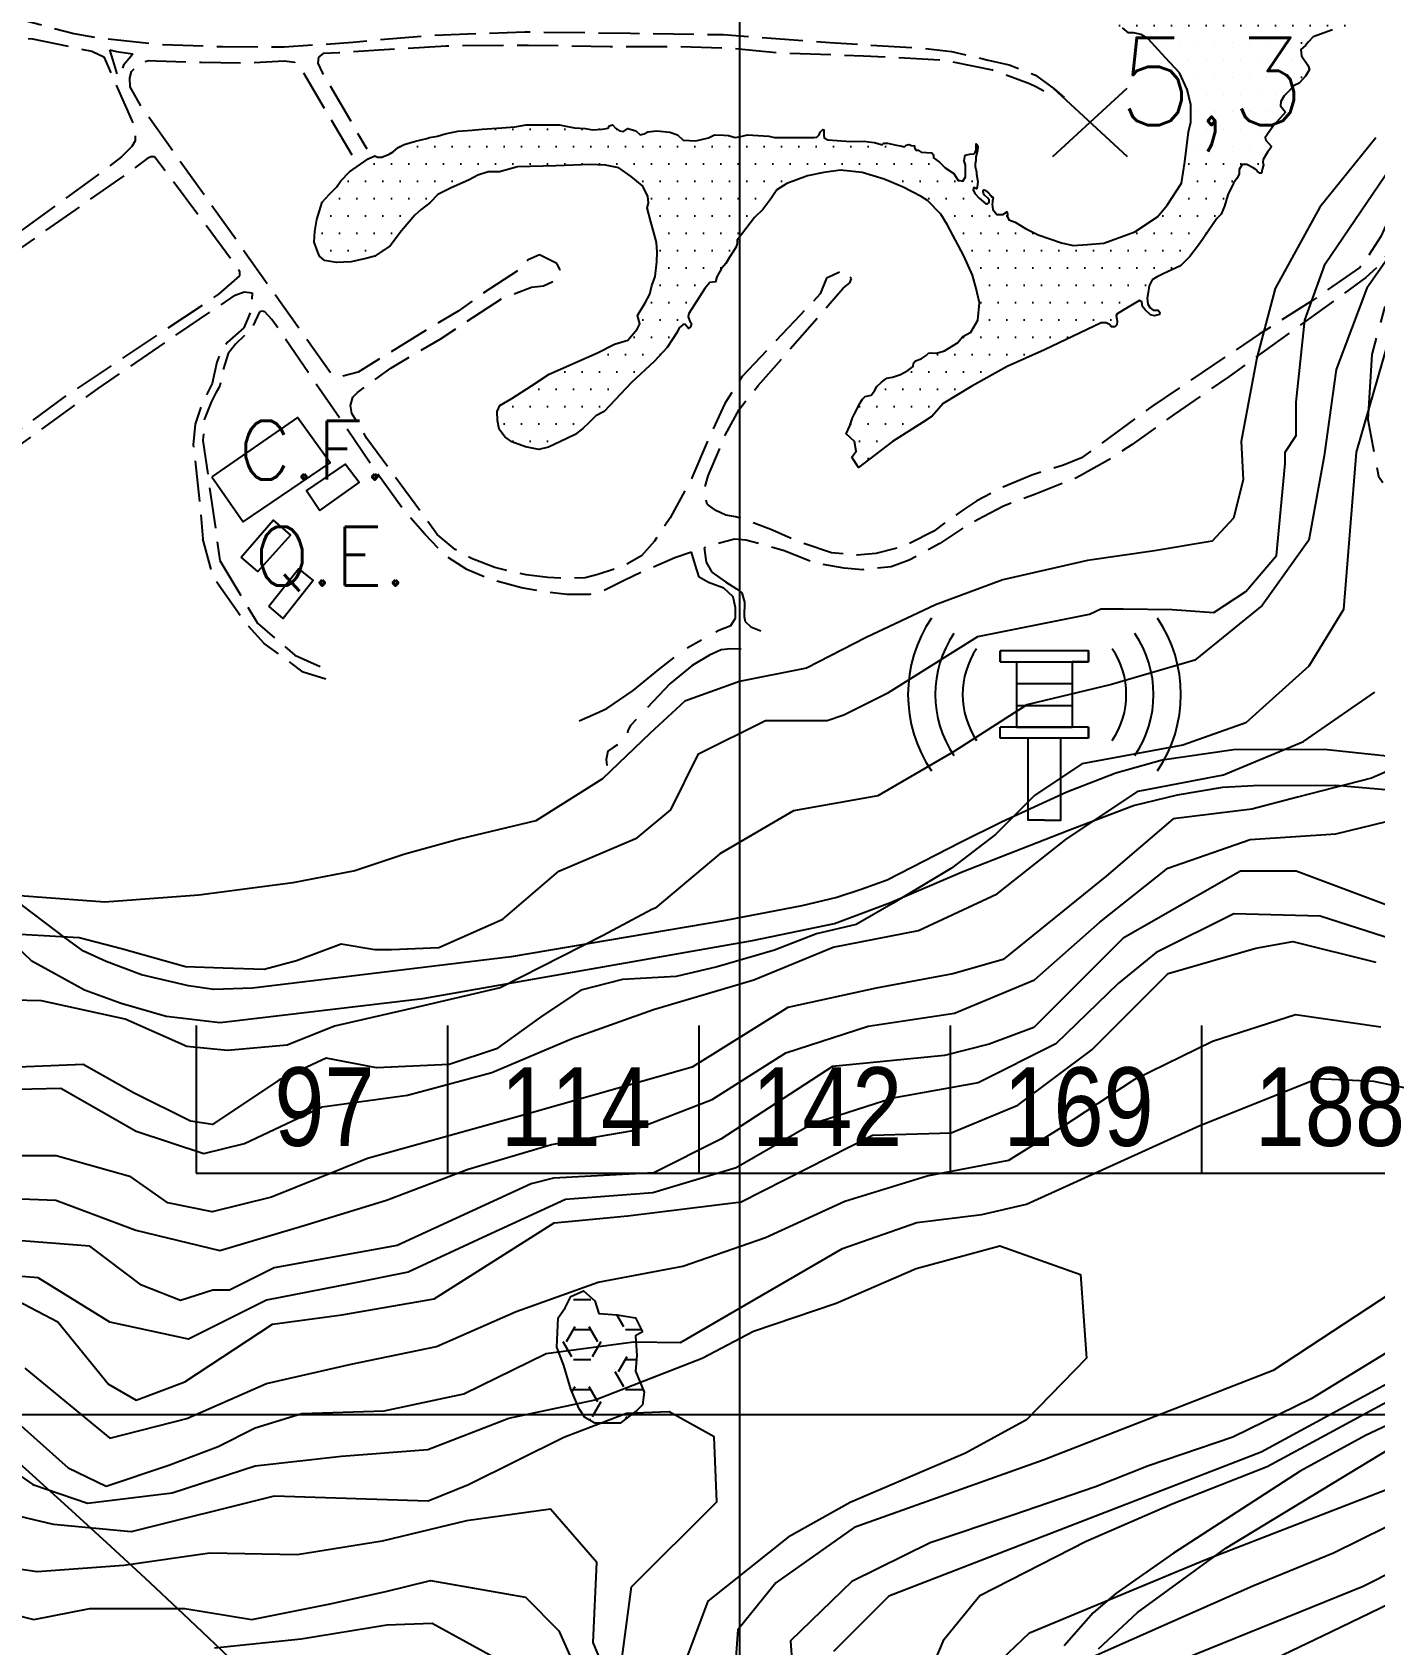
# Model space of a CAD drawing. Header units: millimetres. Extents: x 548366 to 1117317, y 7446967 to 14899125.
# Drawn here: x 557036 to 557651, y 7458309 to 7459048 of the extents above; entities that cross this region are included whole.
import ezdxf
from ezdxf.enums import TextEntityAlignment as Align

# ---------------------------------------------------------------- set-up
doc = ezdxf.new("R2010")
doc.units = ezdxf.units.MM
doc.header["$MEASUREMENT"] = 0
doc.linetypes.add('ESTR-TERRA', pattern=[1, 0.7, -0.1, 0.1, -0.1])
doc.linetypes.add('MEIO-FIOx2', pattern=[20, 15, -5])
for name, color, linetype in [('AFLORAMENTO_ROCHOSO', 32, 'Continuous'), ('AUTO_ESTRADA', 224, 'Continuous'), ('CAMPO_DE_FUTEBOL', 3, 'Continuous'), ('CURVA_INTERMEDIÁRIA', 32, 'Continuous'), ('CURVA_MESTRA', 36, 'Continuous'), ('MALHA_TM', 8, 'Continuous'), ('PTO_COTADO', 7, 'Continuous'), ('QUADRA_ESPORTE', 21, 'Continuous'), ('RADIAIS', 222, 'Continuous'), ('RIO_PERMANENTE', 4, 'Continuous'), ('RUA_PAV_C_MEIO_FIO', 1, 'MEIO-FIOx2'), ('RUA_PAV_S_MEIO_FIO', 2, 'ESTR-TERRA'), ('RUA_S_PAV', 2, 'ESTR-TERRA'), ('SIRENES', 8, 'Continuous'), ('TXT_CAMPO_DE_FUTEBOL', 7, 'Continuous'), ('TXT_QUADRA_ESPORTE', 7, 'Continuous')]:
    doc.layers.add(name, color=color, linetype=linetype)
doc.styles.add('ar_n', font='ARIALN.TTF', dxfattribs={"height": 30})
doc.styles.add('ROMANS', font='romans.shx')
pattern_1 = [(0, (0, 0), (3.96875, 7.9375), [0, -7.9375])]

msp = doc.modelspace()

# ---------------------------------------------------------------- hatches: boundary and pattern name
at = {"layer": 'AFLORAMENTO_ROCHOSO', "ltscale": 0.5}
h = msp.add_hatch(dxfattribs=at)
h.set_pattern_fill('HEX', color=256, scale=2.5, style=0)
h.set_pattern_definition([(0, (0, 0), (0, 13.74815), [7.9375, -15.875]), (120, (0, 0), (-11.906247155, -6.874075), [7.9375, -15.875]), (60, (7.938, 0), (-11.906247155, 6.874075), [7.9375, -15.875])])
h.paths.add_polyline_path([(557312.97, 7458441.94), (557312.33, 7458450.95), (557315.55, 7458452.88), (557312.33, 7458459.31), (557303.95, 7458460.6), (557295.58, 7458461.25), (557293.65, 7458467.04), (557288.49, 7458471.54), (557282.69, 7458468.97), (557280.11, 7458463.82), (557276.89, 7458459.31), (557276.25, 7458445.8), (557279.47, 7458437.43), (557282.69, 7458426.49), (557284.19, 7458423), (557315.95, 7458423), (557316.2, 7458425.2), (557312.33, 7458434.86)])
h.paths.add_polyline_path([(557315.55, 7458419.41), (557315.95, 7458423), (557284.19, 7458423), (557286.56, 7458417.48), (557288.12, 7458415), (557310.52, 7458415), (557312.97, 7458416.84)])
h.paths.add_polyline_path([(557310.52, 7458415), (557288.12, 7458415), (557289.05, 7458413.53), (557293.65, 7458411.04), (557305.24, 7458411.04)])
at = {"layer": 'RIO_PERMANENTE', "ltscale": 0.5}
h = msp.add_hatch(dxfattribs=at)
h.set_pattern_fill('DOTS', color=256, scale=5, style=0)
h.set_pattern_definition(pattern_1)
h.paths.add_polyline_path([(557365, 7459125.78), (557356.05, 7459128.16), (557351.5, 7459129.32), (557349.82, 7459129.45), (557348.41, 7459129.38), (557347.75, 7459127.39), (557346.42, 7459126.59), (557345.09, 7459125.39), (557343.36, 7459124.33), (557342.97, 7459123.27), (557341.11, 7459122.87), (557338.18, 7459122.61), (557337.52, 7459121.81), (557337.78, 7459121.15), (557340.71, 7459120.35), (557342.03, 7459118.56), (557341.37, 7459117.43), (557340.84, 7459115.31), (557340.57, 7459113.98), (557340.84, 7459112.92), (557342.61, 7459111.99), (557344.02, 7459110.87), (557344.75, 7459109.22), (557344.58, 7459108.06), (557343.45, 7459104.69), (557342.94, 7459102.48), (557343.98, 7459100.15), (557345.27, 7459099.63), (557346.29, 7459098.98), (557348.15, 7459098.05), (557352.93, 7459097.65), (557361.03, 7459096.46), (557364.49, 7459095.26), (557365, 7459095.15)])
h.paths.add_polyline_path([(557466.31, 7458886.02), (557482.47, 7458895.1), (557499.59, 7458902.68), (557525.47, 7458915), (557468.3, 7458915), (557465.84, 7458910.75), (557462.19, 7458908.82), (557459.83, 7458905.81), (557453.81, 7458902.17), (557450.16, 7458901.1), (557447.8, 7458901.31), (557446.51, 7458901.1), (557445.44, 7458900.02), (557443.08, 7458898.52), (557440.5, 7458897.66), (557439.64, 7458896.59), (557439.43, 7458895.09), (557437.06, 7458893.16), (557433.63, 7458891.45), (557429.98, 7458890.16), (557427.4, 7458889.73), (557425.04, 7458887.8), (557422.89, 7458885.87), (557421.82, 7458883.94), (557420.24, 7458881.89), (557417.52, 7458881.37), (557416.24, 7458880.08), (557414.95, 7458877.93), (557413.66, 7458875.36), (557412.59, 7458873.43), (557411.73, 7458871.5), (557410.48, 7458867.91), (557408.76, 7458864.19), (557412.65, 7458860.67), (557413.38, 7458856.33), (557411.32, 7458853.54), (557414.37, 7458848.83), (557430.06, 7458860.67), (557443.83, 7458869.36), (557448.18, 7458872.26), (557453.26, 7458878.05)])
h = msp.add_hatch(dxfattribs=at)
h.set_pattern_fill('DOTS', color=256, scale=5, style=0)
h.set_pattern_definition(pattern_1)
h.paths.add_polyline_path([(557616.32, 7459024.81), (557619.12, 7459028.01), (557621, 7459031.09), (557620.19, 7459033.09), (557617.39, 7459037.37), (557617.12, 7459040.18), (557619.12, 7459042.05), (557620.46, 7459043.65), (557622.74, 7459046.06), (557631.49, 7459049.3), (557638.76, 7459050.78), (557625.21, 7459078.1), (557617.55, 7459073.77), (557612.49, 7459072.08), (557607.39, 7459072), (557597.87, 7459069.27), (557589.49, 7459068.56), (557588.76, 7459067.87), (557589.17, 7459066.57), (557591.03, 7459065.73), (557591.97, 7459064.9), (557591.59, 7459063.68), (557590.29, 7459062.75), (557589.17, 7459062.75), (557584.88, 7459062.75), (557583.3, 7459063.4), (557582.64, 7459067.5), (557580.96, 7459067.97), (557571.44, 7459069.55), (557559.63, 7459073.49), (557551.47, 7459077.7), (557542.47, 7459085), (557532.91, 7459093.42), (557531.41, 7459094.31), (557528.28, 7459096.2), (557524.06, 7459097.54), (557517.98, 7459061.4), (557519.62, 7459061.07), (557521.02, 7459059.66), (557527.77, 7459054.89), (557535.36, 7459050.12), (557538.18, 7459047.87), (557540.43, 7459047.87), (557543.94, 7459047.14), (557547.08, 7459045.11), (557555.13, 7459036.47), (557561.48, 7459029.53), (557565.04, 7459021.99), (557566.66, 7459014.85), (557566.66, 7459010.91), (557566.66, 7459006.98), (557565.53, 7459002.49), (557563.85, 7458988.73), (557562.37, 7458979.05), (557555.9, 7458968.94), (557551.34, 7458963.53), (557544.24, 7458958.91), (557556.15, 7458938.54), (557561.91, 7458941.16), (557566.26, 7458945.5), (557570.61, 7458951.29), (557578.58, 7458962.88), (557580.62, 7458964.89), (557582.15, 7458968.45), (557583.66, 7458973.74), (557586.22, 7458978.98), (557587.75, 7458981.18), (557588.73, 7458983.16), (557588.73, 7458985.33), (557590.18, 7458987.5), (557592.36, 7458987.5), (557595.26, 7458986.05), (557596.4, 7458985.3), (557597.27, 7458984.43), (557598.23, 7458983.65), (557599.1, 7458983.65), (557599.36, 7458985.22), (557599.88, 7458987.31), (557599.71, 7458988.87), (557599.8, 7458989.92), (557601.79, 7458993.29), (557603.28, 7458995.23), (557603.41, 7458996.02), (557601, 7458998.7), (557600.73, 7458999.9), (557604.69, 7459005.6), (557609.96, 7459011.53), (557607.69, 7459014.47), (557607.89, 7459016.39), (557609.36, 7459019.06), (557610.96, 7459020.53), (557613.98, 7459023.69)])
h = msp.add_hatch(dxfattribs=at)
h.set_pattern_fill('DOTS', color=256, scale=5, style=0)
h.set_pattern_definition(pattern_1)
h.paths.add_polyline_path([(557211.55, 7458998.19), (557206.4, 7458996.69), (557203.6, 7458995.36), (557201.24, 7458993.43), (557199.52, 7458992.36), (557196.08, 7458990.86), (557194.15, 7458990.86), (557192.86, 7458991.5), (557189.86, 7458990.22), (557181.27, 7458984.21), (557177.26, 7458980.1), (557175.35, 7458977.14), (557172.21, 7458974), (557168.77, 7458970.36), (557166.35, 7458962.41), (557165.35, 7458956.91), (557165.13, 7458951.97), (557166.85, 7458947.47), (557167.5, 7458945.54), (557169.81, 7458943.58), (557175.34, 7458942.71), (557182.09, 7458943.06), (557188.83, 7458944.44), (557192.95, 7458945.61), (557199.9, 7458950.32), (557205.09, 7458957.23), (557211.3, 7458964.41), (557214.09, 7458966.98), (557218.06, 7458970.02), (557221.69, 7458973.82), (557227.57, 7458976.75), (557236.04, 7458980.56), (557240.02, 7458982.63), (557244.86, 7458984.19), (557250.05, 7458984.19), (557258.18, 7458986.43), (557275.84, 7458986.9), (557291.53, 7458987.6), (557298.5, 7458987.25), (557304.6, 7458986.03), (557310.38, 7458982.05), (557315.54, 7458977.76), (557317.9, 7458973.04), (557318.33, 7458969.82), (557317.68, 7458967.68), (557319.39, 7458961.32), (557320.38, 7458957.48), (557321.25, 7458954.14), (557321.87, 7458951.91), (557322.24, 7458947.45), (557322.12, 7458942.99), (557321.37, 7458936.3), (557319.82, 7458932.2), (557318.89, 7458928.25), (557316.66, 7458924.17), (557313.28, 7458918.37), (557314.18, 7458915), (557337.8, 7458915), (557337.24, 7458915.74), (557336.5, 7458917.73), (557336.67, 7458919.38), (557344.06, 7458930.73), (557346.41, 7458933.46), (557348.89, 7458933.83), (557349.51, 7458936.18), (557351.62, 7458939.9), (557353.73, 7458942.25), (557355.21, 7458944.85), (557358.31, 7458949.56), (557358.81, 7458951.29), (557358.81, 7458952.9), (557365, 7458960.95), (557365, 7459001.14), (557363.53, 7459001.23), (557360.52, 7459000.38), (557357.95, 7458999.95), (557354.94, 7459000.8), (557352.79, 7459001.02), (557348.47, 7459001.18), (557345.68, 7458999.78), (557339.91, 7458998.45), (557334.11, 7458998.66), (557331.53, 7459001.23), (557328.1, 7459002.31), (557322.09, 7459002.95), (557318.01, 7459002.52), (557316.29, 7459001.66), (557314.37, 7459001.22), (557312.52, 7459003.07), (557308.77, 7459004.02), (557306.79, 7459002.74), (557304.91, 7459002.95), (557303.19, 7459004.24), (557301.74, 7459005.77), (557300.39, 7459005.34), (557299.8, 7459004.25), (557297.02, 7459003.83), (557292.56, 7459003.41), (557289.28, 7459004.08), (557284.37, 7459004.41), (557279.62, 7459005.27), (557277.47, 7459005.7), (557272.1, 7459005.7), (557262.23, 7459005.7), (557257.07, 7459004.84), (557251.06, 7459004.41), (557242.04, 7459003.77), (557237.53, 7459003.34), (557230.88, 7459002.91), (557225.08, 7459001.63), (557221.64, 7459000.55), (557217.99, 7458999.91), (557216.71, 7458999.48)])
h.paths.add_polyline_path([(557291.14, 7458869.35), (557294.16, 7458872.37), (557297.93, 7458874.38), (557310.51, 7458887.7), (557321.07, 7458897.51), (557326.86, 7458903.79), (557331.39, 7458910.83), (557332.28, 7458912.77), (557334.02, 7458914.13), (557334.89, 7458914.38), (557336, 7458913.27), (557336.62, 7458912.4), (557337.49, 7458913.14), (557337.98, 7458914.75), (557337.8, 7458915), (557314.18, 7458915), (557314.28, 7458914.6), (557313.02, 7458912.09), (557308.75, 7458907.06), (557302.71, 7458905.3), (557294.91, 7458901.28), (557272.77, 7458891.47), (557264.72, 7458886.2), (557255.66, 7458880.41), (557250.13, 7458877.15), (557248.87, 7458874.38), (557249.12, 7458870.36), (557249.88, 7458866.34), (557252.39, 7458862.82), (557255.62, 7458860.57), (557261.95, 7458858.29), (557267.99, 7458857.04), (557272.52, 7458858.04), (557280.82, 7458862.06), (557284.6, 7458863.82), (557288.12, 7458866.59)])
h = msp.add_hatch(dxfattribs=at)
h.set_pattern_fill('DOTS', color=256, scale=5, style=0)
h.set_pattern_definition(pattern_1)
h.paths.add_polyline_path([(557451.59, 7458988.65), (557448.78, 7458990.65), (557448.78, 7458992.06), (557447.97, 7458992.86), (557443.15, 7458993.27), (557441.74, 7458994.07), (557440.73, 7458994.07), (557440.13, 7458995.27), (557440.13, 7458996.08), (557438.72, 7458996.28), (557437.51, 7458996.68), (557436.31, 7458996.48), (557435.5, 7458995.68), (557433.69, 7458996.08), (557431.88, 7458996.48), (557427.66, 7458997.28), (557426.25, 7458997.28), (557425.45, 7458996.68), (557424.84, 7458996.68), (557421.83, 7458997.69), (557419.01, 7458997.89), (557417.03, 7458998.3), (557410.97, 7458998.09), (557400.39, 7458998.86), (557398.74, 7458999.73), (557398.53, 7459000.8), (557398.53, 7459002.09), (557398.53, 7459003.38), (557398.07, 7459003.62), (557396.95, 7459002.34), (557396.38, 7459001.23), (557395.31, 7459000.16), (557394.02, 7458999.95), (557389.3, 7458999.95), (557384.14, 7458999.95), (557375.98, 7458999.95), (557373.41, 7459000.59), (557365, 7459001.14), (557365, 7458960.95), (557366.86, 7458963.36), (557370.64, 7458967.03), (557374.31, 7458971.84), (557377.06, 7458975.97), (557381.65, 7458978.94), (557391.05, 7458982.38), (557398.62, 7458983.98), (557406.18, 7458984.95), (557416.05, 7458983.88), (557426.15, 7458980.87), (557434.95, 7458977.23), (557443.11, 7458972.94), (557446.12, 7458971.01), (557452.13, 7458964.79), (557455.13, 7458960.07), (557462.65, 7458945.7), (557466.73, 7458936.91), (557468.36, 7458930.74), (557469.83, 7458924.25), (557469.06, 7458916.32), (557468.3, 7458915), (557525.47, 7458915), (557525.66, 7458915.09), (557527.83, 7458915.09), (557528.01, 7458915), (557532.86, 7458915), (557532.96, 7458915.69), (557532.74, 7458916.73), (557532.52, 7458918.39), (557532.89, 7458919.18), (557537.93, 7458922.2), (557543.2, 7458925.22), (557544.23, 7458924.71), (557544.48, 7458922.6), (557544.95, 7458921.88), (557545.77, 7458921.06), (557548.13, 7458918.71), (557549.98, 7458918.29), (557551.76, 7458918.71), (557552.29, 7458918.91), (557552.4, 7458919.73), (557551.76, 7458920.88), (557549.36, 7458920.91), (557547.98, 7458921.99), (557546.95, 7458923.58), (557546.64, 7458926.35), (557547.05, 7458928.91), (557547.52, 7458931.94), (557549.01, 7458934.72), (557550.96, 7458935.95), (557553.93, 7458937.54), (557556.15, 7458938.54), (557544.24, 7458958.91), (557540.99, 7458956.79), (557526.78, 7458951.5), (557519.35, 7458950.96), (557512.81, 7458950.54), (557507.5, 7458951.72), (557496.67, 7458955.4), (557490.88, 7458958.3), (557486.14, 7458961.19), (557483.37, 7458962.25), (557482.71, 7458963.56), (557482.71, 7458964.75), (557482.45, 7458965.93), (557481.79, 7458965.4), (557480.6, 7458964.61), (557479.02, 7458964.61), (557477.84, 7458964.61), (557475.99, 7458966.98), (557475.73, 7458969.35), (557475.86, 7458970.27), (557475.86, 7458971.06), (557476.12, 7458972.11), (557475.86, 7458972.77), (557475.33, 7458972.77), (557475.07, 7458973.3), (557474.02, 7458974.61), (557472.57, 7458975.67), (557472.04, 7458975.93), (557471.51, 7458975.67), (557471.51, 7458975.14), (557471.65, 7458974.48), (557472.04, 7458973.69), (557473.49, 7458972.38), (557474.36, 7458971.35), (557474.36, 7458970.14), (557473.55, 7458969.54), (557472.75, 7458969.54), (557469.73, 7458972.15), (557467.72, 7458974.36), (557466.92, 7458975.97), (557467.32, 7458976.97), (557468.52, 7458976.37), (557468.73, 7458977.37), (557469.13, 7458979.58), (557468.52, 7458983.2), (557468.52, 7458984), (557467.92, 7458986.61), (557467.92, 7458987.82), (557468.12, 7458989.42), (557468.12, 7458991.03), (557468.93, 7458994.04), (557469.13, 7458995.65), (557468.93, 7458996.45), (557468.32, 7458997.06), (557468.32, 7458996.05), (557468.32, 7458994.24), (557467.92, 7458993.04), (557467.32, 7458992.44), (557465.51, 7458992.24), (557463.3, 7458991.83), (557463.09, 7458991.03), (557462.89, 7458989.22), (557463.5, 7458987.21), (557463.5, 7458984.2), (557463.5, 7458981.99), (557462.29, 7458979.98), (557460.88, 7458980.18), (557460.08, 7458980.18), (557458.07, 7458983.4), (557454.21, 7458986.03)])

# ---------------------------------------------------------------- linework, layer by layer
at = {"layer": 'AFLORAMENTO_ROCHOSO', "ltscale": 0.5}
msp.add_lwpolyline([(557293.65, 7458411.04), (557289.05, 7458413.53), (557286.56, 7458417.48), (557282.69, 7458426.49), (557279.47, 7458437.43), (557276.25, 7458445.8), (557276.89, 7458459.31), (557280.11, 7458463.82), (557282.69, 7458468.97), (557288.49, 7458471.54), (557293.65, 7458467.04), (557295.58, 7458461.25), (557303.95, 7458460.6), (557312.33, 7458459.31), (557315.55, 7458452.88), (557312.33, 7458450.95), (557312.97, 7458441.94), (557312.33, 7458434.86), (557316.2, 7458425.2), (557315.55, 7458419.41), (557312.97, 7458416.84), (557305.24, 7458411.04), (557293.65, 7458411.04)], dxfattribs=at)
at = {"layer": 'AUTO_ESTRADA', "ltscale": 2.5, "flags": 128}
for points in [[(556684.99, 7459117.22), (556701.84, 7459096.6), (556827.59, 7458913.56), (556890.1, 7458821.74), (556970.55, 7458700.56), (556989.9, 7458671.94), (557008.13, 7458649.63), (557021.9, 7458635.88), (557035.44, 7458622.86), (557051.07, 7458614.38), (557059.89, 7458609.55)], [(557059.44, 7458627.26), (557051.66, 7458632.9), (557031.57, 7458648.14), (557018.18, 7458661.16), (557006.27, 7458675.28), (556972.79, 7458720.27), (556871.13, 7458872.67), (556864.11, 7458882.85)], [(557731.52, 7458704.34), (557723.28, 7458705.58), (557703.87, 7458709.31), (557666.53, 7458715.5), (557627.71, 7458719.63), (557586.26, 7458719.48), (557553.48, 7458714.65), (557532.28, 7458708.76), (557509.93, 7458700.06), (557479.92, 7458686.36), (557461.09, 7458677), (557427.62, 7458659.75), (557415.74, 7458655.39), (557404.56, 7458651.74), (557388.46, 7458648.03), (557353.45, 7458641.28), (557255.39, 7458624.6), (557136.83, 7458610.31), (557119.12, 7458609.69), (557107.49, 7458611.33), (557086, 7458616.41), (557069.92, 7458622.53), (557059.44, 7458627.26)], [(557059.89, 7458609.55), (557076.79, 7458603.35), (557097.4, 7458597.37), (557122, 7458594.56), (557214.87, 7458605.46), (557365.93, 7458632.13), (557403.45, 7458639.94), (557429.03, 7458649.43), (557461.88, 7458663.59), (557510.27, 7458682.54), (557540.41, 7458693.92), (557560.53, 7458698.76), (557581.26, 7458702.3), (557595.41, 7458703.17), (557633.06, 7458703.26), (557671.58, 7458699.82)], [(557524.33, 7458307.57), (557542.16, 7458324.26), (557582.64, 7458353.8), (557662, 7458401.83), (557745.94, 7458438.6), (557783.63, 7458458.36), (557801.4, 7458469.82), (557818.64, 7458486.37), (557831.22, 7458504.73), (557839.91, 7458524.78), (557846.25, 7458547.06), (557848.6, 7458568.42), (557846.99, 7458593.35), (557840.82, 7458614.82), (557836.19, 7458624.87), (557830.78, 7458635.11), (557825.88, 7458641.23), (557820.1, 7458649.18), (557810.13, 7458661.42), (557782.92, 7458682.01), (557763.27, 7458691.82), (557740.41, 7458701.04)], [(557701.68, 7458431.12), (557646.68, 7458405.39), (557616.78, 7458388.93), (557558.65, 7458351.38), (557532.36, 7458332.97), (557521.97, 7458324.13), (557508.63, 7458308.98)]]:
    msp.add_lwpolyline(points, dxfattribs=at)
at = {"layer": 'CAMPO_DE_FUTEBOL', "ltscale": 2.5, "flags": 128}
msp.add_lwpolyline([(557118.18, 7458844.53), (557132.65, 7458823.94), (557172.39, 7458850.9), (557157.42, 7458871.73)], close=True, dxfattribs=at)
at = {"layer": 'CURVA_INTERMEDIÁRIA'}
for points, elevation in [([(557651.39, 7458999.76), (557625.75, 7458968), (557605.25, 7458930.81), (557596.96, 7458898.96), (557589.71, 7458860.72), (557590.59, 7458843.12), (557586.18, 7458825.51), (557576.5, 7458814.95), (557550.08, 7458810.55), (557519.26, 7458806.15), (557480.51, 7458797.35), (557449.69, 7458785.91), (557417.99, 7458770.95), (557390.7, 7458756.87), (557359.88, 7458750.71), (557334.9, 7458741.75), (557318.95, 7458727.1), (557297.26, 7458706.08), (557266.64, 7458686.97), (557232.2, 7458678.69), (557206.68, 7458671.68), (557183.72, 7458664.04), (557155.41, 7458658.55), (557112.32, 7458652.86), (557069.23, 7458649.61), (557003.38, 7458654.49)], 10), ([(557019.59, 7458635.61), (557057.55, 7458633.46), (557076.89, 7458628.45), (557106.11, 7458620.14), (557123.51, 7458619.52), (557142.14, 7458618.9), (557157.01, 7458622.92), (557177.48, 7458630.6), (557192.83, 7458628.04), (557200.51, 7458628.04), (557222.29, 7458628.83), (557251.49, 7458641.87), (557277.26, 7458663.85), (557313.07, 7458679.2), (557328.42, 7458692), (557341.21, 7458717.58), (557371.91, 7458732.93), (557400.05, 7458732.93), (557407.73, 7458735.49), (557428.2, 7458745.72), (557469.13, 7458771.3), (557520.3, 7458781.54), (557525.41, 7458784.09), (557535.65, 7458784.09), (557558.05, 7458783.66), (557577.18, 7458782.38), (557591.86, 7458791.94), (557605.89, 7458808.5), (557609.84, 7458850.61), (557609.84, 7458855.73), (557614.95, 7458863.4), (557614.95, 7458878.75), (557618.92, 7458916.26), (557628.23, 7458942.02), (557658.32, 7458986.37)], 20), ([(557670.23, 7458963.64), (557647.35, 7458930.93), (557633.28, 7458893.59), (557627.79, 7458854.16), (557620.78, 7458815.55), (557599.38, 7458785.54), (557568.57, 7458760.45), (557530.29, 7458749.44), (557491.55, 7458739.99), (557457.91, 7458718.48), (557423.34, 7458698.4), (557384.67, 7458691.43), (557350.94, 7458671.8), (557321.29, 7458646.9), (557319.76, 7458646.29), (557297.46, 7458634.42), (557250.3, 7458610.41), (557213.06, 7458601.71), (557174.45, 7458592.82), (557152.7, 7458584.13), (557125.37, 7458581.64), (557106.73, 7458583.51), (557078.52, 7458595.99), (557040.2, 7458604.45), (557000.28, 7458605.43)], 30), ([(557658.34, 7458910.7), (557642.44, 7458855.86), (557636.66, 7458783.69), (557620.77, 7458757.71), (557591.87, 7458731.73), (557562.97, 7458721.63), (557516.73, 7458712.97), (557495.06, 7458698.54), (557477.27, 7458680.69), (557457.09, 7458665.21), (557430.34, 7458649.27), (557413.44, 7458639.41), (557395.14, 7458635.19), (557375.9, 7458627.69), (557349.74, 7458620), (557330.96, 7458615.67), (557306.39, 7458614.23), (557287.2, 7458609.39), (557268.82, 7458596.91), (557248.59, 7458582.47), (557226.92, 7458575.26), (557193.69, 7458573.81), (557170.57, 7458578.14), (557148.89, 7458568.04), (557118.55, 7458547.83), (557108.44, 7458549.28), (557082.43, 7458562.27), (557059.31, 7458575.26), (556988.51, 7458572.37)], 40), ([(557692.2, 7458725.1), (557649.46, 7458706.5), (557615.49, 7458697.74), (557594.66, 7458692.27), (557558.5, 7458687.89), (557527.82, 7458661.63), (557480.69, 7458623.33), (557457.68, 7458616.76), (557422.61, 7458610.2), (557382.06, 7458601.44), (557338.23, 7458574.09), (557261.52, 7458552.2), (557189.56, 7458532.27), (557145.5, 7458514.5), (557118.38, 7458507.73), (557098.05, 7458511.96), (557081.1, 7458523.81), (557047.01, 7458533.38), (556960.02, 7458533.38)], 60), ([(557006.8, 7458514.63), (557046.78, 7458513.17), (557083.43, 7458499.35), (557121.85, 7458490.11), (557159.99, 7458501.4), (557198.18, 7458513.18), (557235.61, 7458527.28), (557273.82, 7458538.61), (557310.3, 7458544.89), (557347.43, 7458559.23), (557381.2, 7458580.66), (557418.92, 7458592.82), (557458.45, 7458598.81), (557495, 7458614.07), (557524.96, 7458640.53), (557556.12, 7458665.3), (557593.85, 7458678.34), (557633.12, 7458681.03), (557667.55, 7458689.42)], 70), ([(557696.82, 7458633.15), (557614.95, 7458663.85), (557589.37, 7458663.85), (557535.65, 7458633.15), (557494.71, 7458592.22), (557474.25, 7458584.55), (557453.78, 7458579.43), (557402.61, 7458574.31), (557351.45, 7458541.05), (557320.75, 7458525.7), (557274.7, 7458523.15), (557264.46, 7458520.59), (557203.06, 7458492.45), (557146.78, 7458482.21), (557126.31, 7458471.98), (557118.64, 7458471.98), (557103.92, 7458467.19), (557086, 7458474.22), (557062.32, 7458492.11), (556995.76, 7458497.23)], 80), ([(557663.99, 7458631.1), (557625.9, 7458643.3), (557586.38, 7458644.27), (557550.8, 7458626.63), (557533.33, 7458612.43), (557504.79, 7458584.73), (557469.24, 7458566.86), (557430.16, 7458559.84), (557393.06, 7458547.91), (557358.37, 7458528), (557320.18, 7458516.54), (557280.3, 7458513.44), (557244.33, 7458497), (557208.23, 7458480.14), (557182.43, 7458475.03), (557143.29, 7458467.37), (557107.63, 7458449.53), (557071.53, 7458457.23), (557038.63, 7458477.55), (556999.13, 7458480.73)], 90), ([(557032.52, 7458436.2), (557071.48, 7458404.12), (557106.8, 7458413.06), (557143.33, 7458429.2), (557182.05, 7458438.03), (557221.18, 7458446.12), (557257.65, 7458462.18), (557295.2, 7458475.63), (557334.03, 7458482.97), (557371.82, 7458496.04), (557408.14, 7458512.71), (557445.94, 7458524.34), (557483.27, 7458531.46), (557507.61, 7458546.59), (557540.98, 7458568.51), (557576.58, 7458585.94), (557614.62, 7458598.18), (557653.67, 7458592.5)], 110), ([(557020.76, 7458418.56), (557052.45, 7458390.5), (557069.78, 7458382.14), (557098.48, 7458391.69), (557121.2, 7458400.35), (557138.02, 7458408.91), (557159.54, 7458415.48), (557197.2, 7458416.67), (557233.67, 7458424.43), (557271.33, 7458442.94), (557311.39, 7458448.31), (557332.91, 7458448.01), (557407.04, 7458491), (557441.11, 7458502.94), (557471.01, 7458506.53), (557491.33, 7458511.3), (557570.84, 7458547.42), (557624.65, 7458568.92), (557650.35, 7458567.72), (557673.07, 7458562.95)], 120), ([(557023.95, 7458391.38), (557036.19, 7458382.86), (557061.29, 7458374.27), (557100.09, 7458379.01), (557138.1, 7458391.38), (557177.63, 7458395.9), (557217.2, 7458398.9), (557254.32, 7458413.29), (557293.81, 7458421.7), (557342.86, 7458440.75), (557366.42, 7458453.16), (557404.19, 7458465.94), (557440.89, 7458481.83), (557479.23, 7458492.28), (557516.12, 7458479.03), (557518.81, 7458440.71), (557491.33, 7458412.53), (557463.42, 7458397.22), (557410.67, 7458374.61), (557382.21, 7458358.7), (557345.37, 7458329.4), (557335.32, 7458302.61)], 130), ([(557669.48, 7458477.87), (557604.32, 7458435.18), (557499.1, 7458393.98), (557412.42, 7458363.23), (557376.55, 7458337.86), (557359.21, 7458316.37), (557357.42, 7458293.08)], 120), ([(557655.93, 7458443.01), (557621.8, 7458422.14), (557585.89, 7458404.62), (557547.34, 7458391.4), (557522.99, 7458381.87), (557485.16, 7458368.87), (557447.25, 7458356.11), (557411.36, 7458338.51), (557383.33, 7458311.27), (557386.01, 7458272.63)], 110), ([(557438.59, 7458276.43), (557453.63, 7458312.04), (557470, 7458331.97), (557518.68, 7458356.96), (557558.16, 7458374.06), (557601.58, 7458391.15), (557635.79, 7458409.57), (557667.38, 7458426.66)], 90), ([(557305.84, 7458301.54), (557310.43, 7458335.95), (557349.48, 7458374.95), (557348.33, 7458404.77), (557327.66, 7458416.24), (557308.13, 7458415.38), (557279.42, 7458404.48), (557235.78, 7458382.69), (557217.4, 7458375.23), (557146.77, 7458377.53), (557081.3, 7458361.18), (557045.7, 7458364.62), (556987.12, 7458378.39)], 140), ([(557480.01, 7458302.8), (557492.81, 7458314.94), (557572.81, 7458348.18), (557661, 7458382.44)], 80), ([(557667.82, 7458369.14), (557632.05, 7458351.42), (557595.03, 7458336.31), (557558.44, 7458320.15), (557521.89, 7458303.91)], 70), ([(557563.42, 7458303.04), (557645.65, 7458336.39), (557661, 7458344.06)], 60), ([(556891.69, 7458289.34), (556924.21, 7458313.36), (556949.79, 7458326.16), (556980.49, 7458326.16), (556995.84, 7458323.6), (557026.54, 7458323.6), (557036.77, 7458321.04), (557062.36, 7458326.16), (557105.85, 7458326.16), (557136.55, 7458321.04), (557172.51, 7458328.17), (557197.95, 7458333.83), (557218.41, 7458338.95), (557261.91, 7458331.27), (557277.26, 7458315.92), (557287.49, 7458292.9)], 160), ([(557253.39, 7458300.38), (557219.21, 7458319.19), (557198.45, 7458318.42), (557159.16, 7458312.08), (557119.47, 7458307.91)], 170)]:
    msp.add_lwpolyline(points, dxfattribs=dict(at, elevation=elevation))
at = {"layer": 'CURVA_MESTRA'}
for points, elevation in [([(557009.11, 7458563.54), (557049.1, 7458564.49), (557083.62, 7458544.82), (557114.55, 7458534.51), (557133.18, 7458539.07), (557168.79, 7458555.86), (557207.93, 7458561.2), (557246.52, 7458571.61), (557283.3, 7458587.24), (557320.56, 7458600.51), (557366.48, 7458614.15), (557402.81, 7458629.03), (557441.93, 7458636.63), (557478.01, 7458653.53), (557509.35, 7458678.39), (557542.47, 7458700.46), (557581.63, 7458707.92), (557618.3, 7458723.28), (557650.96, 7458745.9)], 50), ([(557029.02, 7458467.17), (557047.71, 7458457.4), (557070.97, 7458428.88), (557083.65, 7458421.49), (557105.85, 7458429.94), (557146.03, 7458456.35), (557177.74, 7458460.57), (557220.03, 7458467.97), (557275.01, 7458502.83), (557308.84, 7458505.99), (557360.64, 7458512.33), (557420.9, 7458542.97), (557456.85, 7458544.02), (557487.5, 7458556.7), (557521.33, 7458582.05), (557556.22, 7458616.91), (557596.4, 7458628.53), (557613.31, 7458631.7), (557651.37, 7458622.19)], 100), ([(557676.59, 7458439.81), (557598.95, 7458397.73), (557428.3, 7458331.7), (557402.93, 7458306.35)], 100), ([(557308.01, 7458274.2), (557292.88, 7458310.45), (557294.59, 7458347.12), (557273.41, 7458371.59), (557234.93, 7458366.28), (557196.3, 7458356.93), (557157.27, 7458350.72), (557117.28, 7458351.47), (557077.92, 7458345.82), (557038.19, 7458342.93), (556998.7, 7458348.69), (556958.96, 7458352.8), (556921.22, 7458346.88), (556893.02, 7458319.97), (556857.85, 7458310.71), (556818, 7458308.53)], 150), ([(557666.87, 7458332.61), (557630.8, 7458315.32), (557594.73, 7458298.02)], 50)]:
    msp.add_lwpolyline(points, dxfattribs=dict(at, elevation=elevation))
at = {"layer": 'MALHA_TM'}
for points in [[(557360, 7460415), (557360, 7450410)], [(549360, 7458415), (559365, 7458415)]]:
    msp.add_lwpolyline(points, dxfattribs=at)
at = {"layer": 'PTO_COTADO', "elevation": 13.15}
for points in [[(557503.49, 7458991.31), (557537.56, 7459022.58)], [(557503.53, 7459022.64), (557537.56, 7458991.31)]]:
    msp.add_lwpolyline(points, dxfattribs=at)
at = {"layer": 'QUADRA_ESPORTE', "ltscale": 2.5, "flags": 128}
for points in [[(557167.65, 7458829.11), (557185.67, 7458841.91), (557179.37, 7458850.37), (557161.58, 7458838.16)], [(557131.67, 7458807.77), (557146.39, 7458824.68), (557154.23, 7458817.81), (557139.27, 7458801.15)], [(557144.29, 7458785.22), (557157.87, 7458802.32), (557164.6, 7458797.08), (557150.91, 7458779.63)]]:
    msp.add_lwpolyline(points, close=True, dxfattribs=at)
at = {"layer": 'RADIAIS', "linetype": 'Continuous', "ltscale": 2.5}
for p, q in [((557111.02, 7458593.2), (557111.02, 7458525.46)), ((557226.14, 7458593.2), (557226.14, 7458525.46)), ((557226.14, 7458593.2), (557226.14, 7458525.46)), ((557341.27, 7458593.2), (557341.27, 7458525.46)), ((557341.27, 7458593.2), (557341.27, 7458525.46)), ((557456.4, 7458593.2), (557456.4, 7458525.46)), ((557456.4, 7458593.2), (557456.4, 7458525.46)), ((557571.52, 7458593.2), (557571.52, 7458525.46)), ((557571.52, 7458593.2), (557571.52, 7458525.46)), ((557111.02, 7458525.46), (557801.77, 7458525.46))]:
    msp.add_line(p, q, dxfattribs=at)
for radius in [4998.2, 3998.56, 2998.91]:
    msp.add_circle((554363.71, 7455412.75), radius, dxfattribs=at)
at = {"layer": 'RIO_PERMANENTE', "ltscale": 2.5, "flags": 128}
msp.add_lwpolyline([(557631.49, 7459049.3), (557622.74, 7459046.06), (557620.46, 7459043.65), (557619.12, 7459042.05), (557617.12, 7459040.18), (557617.39, 7459037.37), (557620.19, 7459033.09), (557621, 7459031.09), (557619.12, 7459028.01), (557616.32, 7459024.81), (557613.98, 7459023.69), (557610.96, 7459020.53), (557609.36, 7459019.06), (557607.89, 7459016.39), (557607.69, 7459014.47), (557609.96, 7459011.53), (557604.69, 7459005.6), (557600.73, 7458999.9), (557601, 7458998.7), (557603.41, 7458996.02), (557603.28, 7458995.23), (557601.79, 7458993.29), (557599.8, 7458989.92), (557599.71, 7458988.87), (557599.88, 7458987.31), (557599.36, 7458985.22), (557599.1, 7458983.65), (557598.23, 7458983.65), (557597.27, 7458984.43), (557596.4, 7458985.3), (557595.26, 7458986.05), (557592.36, 7458987.5), (557590.18, 7458987.5), (557588.73, 7458985.33), (557588.73, 7458983.16), (557587.75, 7458981.18), (557586.22, 7458978.98), (557583.66, 7458973.74), (557582.15, 7458968.45), (557580.62, 7458964.89), (557578.58, 7458962.88), (557570.61, 7458951.29), (557566.26, 7458945.5), (557561.91, 7458941.16), (557553.93, 7458937.54), (557550.96, 7458935.95), (557549.01, 7458934.72), (557547.52, 7458931.94), (557547.05, 7458928.91), (557546.64, 7458926.35), (557546.95, 7458923.58), (557547.98, 7458921.99), (557549.36, 7458920.91), (557551.76, 7458920.88), (557552.4, 7458919.73), (557552.29, 7458918.91), (557551.76, 7458918.71), (557549.98, 7458918.29), (557548.13, 7458918.71), (557545.77, 7458921.06), (557544.95, 7458921.88), (557544.48, 7458922.6), (557544.23, 7458924.71), (557543.2, 7458925.22), (557537.93, 7458922.2), (557532.89, 7458919.18), (557532.52, 7458918.39), (557532.74, 7458916.73), (557532.96, 7458915.69), (557532.74, 7458914.16), (557531.86, 7458913.28), (557530.27, 7458913.28), (557529.39, 7458914.32), (557527.83, 7458915.09), (557525.66, 7458915.09), (557499.59, 7458902.68), (557482.47, 7458895.1), (557466.31, 7458886.02), (557453.26, 7458878.05), (557448.18, 7458872.26), (557443.83, 7458869.36), (557430.06, 7458860.67), (557414.37, 7458848.83), (557411.32, 7458853.54), (557413.38, 7458856.33), (557412.65, 7458860.67), (557408.76, 7458864.19), (557410.48, 7458867.91), (557411.73, 7458871.5), (557412.59, 7458873.43), (557413.66, 7458875.36), (557414.95, 7458877.93), (557416.24, 7458880.08), (557417.52, 7458881.37), (557420.24, 7458881.89), (557421.82, 7458883.94), (557422.89, 7458885.87), (557425.04, 7458887.8), (557427.4, 7458889.73), (557429.98, 7458890.16), (557433.63, 7458891.45), (557437.06, 7458893.16), (557439.43, 7458895.09), (557439.64, 7458896.59), (557440.5, 7458897.66), (557443.08, 7458898.52), (557445.44, 7458900.02), (557446.51, 7458901.1), (557447.8, 7458901.31), (557450.16, 7458901.1), (557453.81, 7458902.17), (557459.83, 7458905.81), (557462.19, 7458908.82), (557465.84, 7458910.75), (557469.06, 7458916.32), (557469.83, 7458924.25), (557468.36, 7458930.74), (557466.73, 7458936.91), (557462.65, 7458945.7), (557455.13, 7458960.07), (557452.13, 7458964.79), (557446.12, 7458971.01), (557443.11, 7458972.94), (557434.95, 7458977.23), (557426.15, 7458980.87), (557416.05, 7458983.88), (557406.18, 7458984.95), (557398.62, 7458983.98), (557391.05, 7458982.38), (557381.65, 7458978.94), (557377.06, 7458975.97), (557374.31, 7458971.84), (557370.64, 7458967.03), (557366.86, 7458963.36), (557358.81, 7458952.9), (557358.81, 7458951.29), (557358.31, 7458949.56), (557355.21, 7458944.85), (557353.73, 7458942.25), (557351.62, 7458939.9), (557349.51, 7458936.18), (557348.89, 7458933.83), (557346.41, 7458933.46), (557344.06, 7458930.73), (557336.67, 7458919.38), (557336.5, 7458917.73), (557337.24, 7458915.74), (557337.98, 7458914.75), (557337.49, 7458913.14), (557336.62, 7458912.4), (557336, 7458913.27), (557334.89, 7458914.38), (557334.02, 7458914.13), (557332.28, 7458912.77), (557331.39, 7458910.83), (557326.86, 7458903.79), (557321.07, 7458897.51), (557310.51, 7458887.7), (557297.93, 7458874.38), (557294.16, 7458872.37), (557291.14, 7458869.35), (557288.12, 7458866.59), (557284.6, 7458863.82), (557280.82, 7458862.06), (557272.52, 7458858.04), (557267.99, 7458857.04), (557261.95, 7458858.29), (557255.62, 7458860.57), (557252.39, 7458862.82), (557249.88, 7458866.34), (557249.12, 7458870.36), (557248.87, 7458874.38), (557250.13, 7458877.15), (557255.66, 7458880.41), (557264.72, 7458886.2), (557272.77, 7458891.47), (557294.91, 7458901.28), (557302.71, 7458905.3), (557308.75, 7458907.06), (557313.02, 7458912.09), (557314.28, 7458914.6), (557313.28, 7458918.37), (557316.66, 7458924.17), (557318.89, 7458928.25), (557319.82, 7458932.2), (557321.37, 7458936.3), (557322.12, 7458942.99), (557322.24, 7458947.45), (557321.87, 7458951.91), (557321.25, 7458954.14), (557320.38, 7458957.48), (557319.39, 7458961.32), (557317.68, 7458967.68), (557318.33, 7458969.82), (557317.9, 7458973.04), (557315.54, 7458977.76), (557310.38, 7458982.05), (557304.6, 7458986.03), (557298.5, 7458987.25), (557291.53, 7458987.6), (557275.84, 7458986.9), (557258.18, 7458986.43), (557250.05, 7458984.19), (557244.86, 7458984.19), (557240.02, 7458982.63), (557236.04, 7458980.56), (557227.57, 7458976.75), (557221.69, 7458973.82), (557218.06, 7458970.02), (557214.09, 7458966.98), (557211.3, 7458964.41), (557205.09, 7458957.23), (557199.9, 7458950.32), (557192.95, 7458945.61), (557188.83, 7458944.44), (557182.09, 7458943.06), (557175.34, 7458942.71), (557169.81, 7458943.58), (557167.5, 7458945.54), (557166.85, 7458947.47), (557165.13, 7458951.97), (557165.35, 7458956.91), (557166.35, 7458962.41), (557168.77, 7458970.36), (557172.21, 7458974), (557175.35, 7458977.14), (557177.26, 7458980.1), (557181.27, 7458984.21), (557189.86, 7458990.22), (557192.86, 7458991.5), (557194.15, 7458990.86), (557196.08, 7458990.86), (557199.52, 7458992.36), (557201.24, 7458993.43), (557203.6, 7458995.36), (557206.4, 7458996.69), (557211.55, 7458998.19), (557216.71, 7458999.48), (557217.99, 7458999.91), (557221.64, 7459000.55), (557225.08, 7459001.63), (557230.88, 7459002.91), (557237.53, 7459003.34), (557242.04, 7459003.77), (557251.06, 7459004.41), (557257.07, 7459004.84), (557262.23, 7459005.7), (557272.1, 7459005.7), (557277.47, 7459005.7), (557279.62, 7459005.27), (557284.37, 7459004.41), (557289.28, 7459004.08), (557292.56, 7459003.41), (557297.02, 7459003.83), (557299.8, 7459004.25), (557300.39, 7459005.34), (557301.74, 7459005.77), (557303.19, 7459004.24), (557304.91, 7459002.95), (557306.79, 7459002.74), (557308.77, 7459004.02), (557312.52, 7459003.07), (557314.37, 7459001.22), (557316.29, 7459001.66), (557318.01, 7459002.52), (557322.09, 7459002.95), (557328.1, 7459002.31), (557331.53, 7459001.23), (557334.11, 7458998.66), (557339.91, 7458998.45), (557345.68, 7458999.78), (557348.47, 7459001.18), (557352.79, 7459001.02), (557354.94, 7459000.8), (557357.95, 7458999.95), (557360.52, 7459000.38), (557363.53, 7459001.23), (557373.41, 7459000.59), (557375.98, 7458999.95), (557384.14, 7458999.95), (557389.3, 7458999.95), (557394.02, 7458999.95), (557395.31, 7459000.16), (557396.38, 7459001.23), (557396.95, 7459002.34), (557398.07, 7459003.62), (557398.53, 7459003.38), (557398.53, 7459002.09), (557398.53, 7459000.8), (557398.74, 7458999.73), (557400.39, 7458998.86), (557410.97, 7458998.09), (557417.03, 7458998.3), (557419.01, 7458997.89), (557421.83, 7458997.69), (557424.84, 7458996.68), (557425.45, 7458996.68), (557426.25, 7458997.28), (557427.66, 7458997.28), (557431.88, 7458996.48), (557433.69, 7458996.08), (557435.5, 7458995.68), (557436.31, 7458996.48), (557437.51, 7458996.68), (557438.72, 7458996.28), (557440.13, 7458996.08), (557440.13, 7458995.27), (557440.73, 7458994.07), (557441.74, 7458994.07), (557443.15, 7458993.27), (557447.97, 7458992.86), (557448.78, 7458992.06), (557448.78, 7458990.65), (557451.59, 7458988.65), (557454.21, 7458986.03), (557458.07, 7458983.4), (557460.08, 7458980.18), (557460.88, 7458980.18), (557462.29, 7458979.98), (557463.5, 7458981.99), (557463.5, 7458984.2), (557463.5, 7458987.21), (557462.89, 7458989.22), (557463.09, 7458991.03), (557463.3, 7458991.83), (557465.51, 7458992.24), (557467.32, 7458992.44), (557467.92, 7458993.04), (557468.32, 7458994.24), (557468.32, 7458996.05), (557468.32, 7458997.06), (557468.93, 7458996.45), (557469.13, 7458995.65), (557468.93, 7458994.04), (557468.12, 7458991.03), (557468.12, 7458989.42), (557467.92, 7458987.82), (557467.92, 7458986.61), (557468.52, 7458984), (557468.52, 7458983.2), (557469.13, 7458979.58), (557468.73, 7458977.37), (557468.52, 7458976.37), (557467.32, 7458976.97), (557466.92, 7458975.97), (557467.72, 7458974.36), (557469.73, 7458972.15), (557472.75, 7458969.54), (557473.55, 7458969.54), (557474.36, 7458970.14), (557474.36, 7458971.35), (557473.49, 7458972.38), (557472.04, 7458973.69), (557471.65, 7458974.48), (557471.51, 7458975.14), (557471.51, 7458975.67), (557472.04, 7458975.93), (557472.57, 7458975.67), (557474.02, 7458974.61), (557475.07, 7458973.3), (557475.33, 7458972.77), (557475.86, 7458972.77), (557476.12, 7458972.11), (557475.86, 7458971.06), (557475.86, 7458970.27), (557475.73, 7458969.35), (557475.99, 7458966.98), (557477.84, 7458964.61), (557479.02, 7458964.61), (557480.6, 7458964.61), (557481.79, 7458965.4), (557482.45, 7458965.93), (557482.71, 7458964.75), (557482.71, 7458963.56), (557483.37, 7458962.25), (557486.14, 7458961.19), (557490.88, 7458958.3), (557496.67, 7458955.4), (557507.5, 7458951.72), (557512.81, 7458950.54), (557519.35, 7458950.96), (557526.78, 7458951.5), (557540.99, 7458956.79), (557551.34, 7458963.53), (557555.9, 7458968.94), (557562.37, 7458979.05), (557563.85, 7458988.73), (557565.53, 7459002.49), (557566.66, 7459006.98), (557566.66, 7459010.91), (557566.66, 7459014.85), (557565.04, 7459021.99), (557561.48, 7459029.53), (557555.13, 7459036.47), (557547.08, 7459045.11), (557543.94, 7459047.14), (557540.43, 7459047.87), (557538.18, 7459047.87), (557535.36, 7459050.12)], dxfattribs=at)
at = {"layer": 'RUA_PAV_C_MEIO_FIO', "ltscale": 1.25, "flags": 128}
for points in [[(557745.05, 7459213.6), (557742.43, 7459217.74), (557740.8, 7459218.15), (557737.95, 7459217.33), (557714.32, 7459203.18), (557661.96, 7459175.81), (557656.36, 7459172.74), (557650.47, 7459170.08), (557642.14, 7459169.03), (557607.81, 7459169.21), (557579.55, 7459170.13), (557564.77, 7459170.11), (557527.5, 7459169.2), (557507.68, 7459167.55), (557496.85, 7459167.55), (557480.75, 7459169.98), (557467.97, 7459172.59), (557454.35, 7459174.02), (557439.68, 7459174.73), (557406.75, 7459174.26), (557371.5, 7459174.76), (557335.89, 7459174.4), (557305.42, 7459173.85), (557253.31, 7459173.93), (557206.2, 7459174.72), (557173.92, 7459174.76), (557138.22, 7459174.59), (557114.64, 7459174.76), (557047.64, 7459174.42), (557047.64, 7459174.42), (557035.85, 7459174.42), (557030.2, 7459173.26), (557026.9, 7459171.72), (557023.08, 7459168.56), (557021.07, 7459164.63), (557021.22, 7459063.58), (557022.35, 7459059.67), (557025.64, 7459055.37), (557054.99, 7459047.54), (557064.86, 7459045.77), (557095.26, 7459042.51), (557123.13, 7459041.59), (557151.36, 7459041.41), (557182.86, 7459043.65), (557217.28, 7459046.7), (557242.05, 7459047.68), (557261.56, 7459048.36), (557309.99, 7459047.68), (557352.39, 7459047.08), (557401.34, 7459043.41), (557443.57, 7459040.88), (557457.08, 7459039.38), (557473.88, 7459035.36), (557483.47, 7459033.25), (557495.5, 7459028.54), (557504.12, 7459022.21), (557510.46, 7459016.69)], [(556864.11, 7458882.85), (556863.25, 7458886.16), (556863.04, 7458889.92), (556863.25, 7458893.47), (556865.34, 7458897.01), (556868.47, 7458898.47), (556872.02, 7458898.68), (556875.78, 7458897.85), (556879.96, 7458897.01), (556884.7, 7458897.31), (556888.31, 7458898.51), (556893.53, 7458902.52), (556897.94, 7458908.13), (556905.96, 7458921.35), (556909.56, 7458928.16), (556912.37, 7458936.57), (556913.57, 7458942.98), (556913.57, 7458950.19), (556913.57, 7458960.61), (556913.42, 7458968.49), (556912.08, 7458974.04), (556911.82, 7458976.69), (556911.77, 7458979.18), (556911.77, 7458979.18), (556912.79, 7458980.53), (556916.17, 7458983.57), (556923.94, 7458988.63), (556931.38, 7458993.02), (556939.83, 7458995.38), (556947.94, 7458996.06), (556953.01, 7458998.08), (556957.07, 7459000.11), (556969.58, 7459009.56), (556984.66, 7459020.77), (556988.04, 7459024.49), (556990.4, 7459027.86), (556993.11, 7459034.28), (556994.8, 7459037.99), (556998.55, 7459040.12), (557010.29, 7459047.45), (557015.37, 7459047.6), (557036.17, 7459045.1), (557063.27, 7459039.47), (557068.73, 7459036.84), (557083.15, 7459004.33), (557083.15, 7458998.42), (557081.57, 7458995.79), (557076.83, 7458991.05), (557067.28, 7458983.75), (557004.17, 7458937.78), (556961.33, 7458906.84)], [(557499.26, 7459021.16), (557495.72, 7459023.1), (557492.71, 7459024.51), (557475.81, 7459030.72), (557454.07, 7459035.31), (557416.77, 7459037.26), (557378.06, 7459038.65), (557358, 7459040.63), (557331.05, 7459041.49), (557321.25, 7459041.49), (557300.63, 7459041.49), (557263.11, 7459042.16), (557225.59, 7459041.83), (557176.62, 7459038.76), (557169.19, 7459038.43), (557167.16, 7459036.74), (557166.82, 7459034.04), (557168.85, 7459029.65), (557189.29, 7458994.68)], [(557709.76, 7459012.05), (557699, 7458997.62), (557689.84, 7458985.04), (557686.98, 7458982.76), (557676.67, 7458980.47), (557669.8, 7458977.04), (557663.5, 7458971.89), (557660.64, 7458968.46), (557657.2, 7458962.74), (557655.95, 7458959.66), (557653.62, 7458954.53), (557647.55, 7458945.2), (557644.04, 7458940.44), (557622.85, 7458925.57), (557598, 7458909.85), (557548.76, 7458876.68), (557516.56, 7458853.19), (557508.31, 7458849.84), (557493.85, 7458845.31), (557480.94, 7458839.93), (557468.65, 7458833.44), (557462.29, 7458829.15), (557456.57, 7458825.35), (557448.95, 7458819.63), (557435.13, 7458812.65), (557422.42, 7458809.32), (557413.77, 7458808.54), (557402.02, 7458809.66), (557385.34, 7458815.37), (557375.01, 7458820.13), (557366.59, 7458823.3), (557363.41, 7458824.57), (557358.17, 7458826.16), (557353.66, 7458826.94), (557349.11, 7458829.07), (557345.16, 7458831.97), (557344.14, 7458835.71), (557344.14, 7458839.85), (557345.66, 7458844.93), (557353.33, 7458863.53), (557359.73, 7458875.3), (557368.47, 7458886.4), (557380.17, 7458899.57), (557401.26, 7458923.91), (557407.48, 7458930.93), (557410.42, 7458933.38), (557411.24, 7458935.34), (557409.11, 7458937.63), (557407.15, 7458938.93), (557402.57, 7458936.65), (557399.79, 7458935.5), (557396.85, 7458928.32), (557387.69, 7458918.52), (557361.2, 7458890.48), (557353.19, 7458878.07), (557346.07, 7458862.67), (557338.1, 7458843.99), (557328.17, 7458825.77), (557320.94, 7458815), (557315.09, 7458808.24), (557306.79, 7458803.63), (557295.04, 7458799.68), (557289.27, 7458798.23), (557282.04, 7458797.98), (557272.09, 7458798.38), (557262.24, 7458799.53), (557256, 7458801.01), (557247.8, 7458803.02), (557237.12, 7458807.04), (557229.7, 7458811.21), (557221.5, 7458818.01), (557189.28, 7458862.13), (557182.41, 7458873.57), (557181.69, 7458877.15), (557182.8, 7458880.93), (557185.01, 7458883.14), (557200.17, 7458894.34), (557222.78, 7458907.52), (557251.05, 7458926.13), (557264.63, 7458931.34), (557270.15, 7458931.97), (557275.05, 7458934.34), (557277.73, 7458939.38), (557276.31, 7458942.22), (557268.29, 7458946.19), (557263.08, 7458943.84), (557260.05, 7458940.01), (557241.38, 7458927.89), (557231.08, 7458920.46), (557216.76, 7458911.88), (557185.27, 7458892.44), (557176.85, 7458890.17), (557172.95, 7458891.73), (557086.22, 7459013.67), (557080.84, 7459023.18), (557080.84, 7459023.18), (557080.65, 7459027.25), (557081.51, 7459030.19), (557083.4, 7459032.18), (557086.73, 7459034.56), (557089.48, 7459035.22), (557092.7, 7459035.03), (557113.41, 7459034.45), (557133.76, 7459034.08), (557151.36, 7459035), (557156.21, 7459034.41), (557158.37, 7459032.69), (557182.38, 7458991.96)], [(556996.11, 7458840.83), (557050.38, 7458880.82), (557121.51, 7458928.18), (557131.11, 7458936.5), (557131.11, 7458938.47), (557130.34, 7458939.92), (557092.04, 7458991.13), (557090.38, 7458991.13), (557088.43, 7458990.1), (557082.91, 7458985.94), (556980.31, 7458913.93), (556963.49, 7458901.69)], [(557683.75, 7458974.97), (557676.74, 7458972.73), (557668.8, 7458968.53), (557664.36, 7458962.7), (557661.75, 7458958.73), (557660.87, 7458953.03), (557659.46, 7458950.33), (557657.12, 7458947.07), (557653.82, 7458942.28), (557646.81, 7458935.75), (557584.24, 7458890.5), (557559.14, 7458873.21), (557539.76, 7458859.24), (557528.8, 7458852.1), (557514.24, 7458844.07), (557495.5, 7458836.61), (557480.88, 7458831.06), (557471.51, 7458826.14), (557463.88, 7458822.17), (557451.65, 7458813.92), (557437.67, 7458806.3), (557429.44, 7458803.33), (557416.28, 7458801.91), (557407.93, 7458802.62), (557394.62, 7458805.02), (557380.47, 7458810.54), (557374.25, 7458812.37), (557362.78, 7458815.48), (557357.69, 7458815.91), (557345.94, 7458812.66), (557343.7, 7458811.9)], [(556999.8, 7458837.14), (557066.19, 7458885.03), (557107.81, 7458913.44), (557128.89, 7458927.65), (557133.1, 7458929.23), (557136.69, 7458928.78), (557136.36, 7458920.91), (557132.95, 7458912.82), (557125.27, 7458906.01), (557122.29, 7458901.75), (557120.58, 7458897.06), (557118.38, 7458887.32), (557113.34, 7458877.05), (557110.61, 7458868.58), (557109.77, 7458859.13), (557113.13, 7458828.27), (557114.18, 7458816.09)], [(557337.94, 7458809.97), (557330.38, 7458807.43), (557316.01, 7458801.17), (557307.42, 7458797.21), (557297.67, 7458792.26), (557291.17, 7458790.56), (557280.81, 7458790.56), (557272.14, 7458791.65), (557260.07, 7458793.65), (557245.73, 7458797.57), (557235.01, 7458802.09), (557225.36, 7458808.27), (557215.94, 7458818.04), (557205.73, 7458829.82), (557193, 7458847.56), (557145.74, 7458916.62), (557142.49, 7458920.05), (557141.24, 7458920.42), (557140.12, 7458920.05), (557136.36, 7458912.09), (557129.11, 7458905.27), (557125.73, 7458900.96), (557123.42, 7458893.61), (557121.86, 7458886.11), (557120.05, 7458882.91), (557118.01, 7458878.64), (557114.81, 7458871.1), (557114.17, 7458861.19), (557121.95, 7458806.23)], [(557170.48, 7458751.84), (557160.12, 7458754.97), (557142.22, 7458768.19), (557133.65, 7458777.53), (557118.86, 7458798.52), (557114.18, 7458816.09)], [(557121.95, 7458806.23), (557139.1, 7458777.53), (557156.23, 7458762.75), (557171.51, 7458755.88)]]:
    msp.add_lwpolyline(points, dxfattribs=at)
msp.add_lwpolyline([(557071.56, 7459040.03), (557074.63, 7459039.33), (557082.03, 7459038.25), (557081.27, 7459037.18), (557077.74, 7459033.15), (557076.56, 7459029.13), (557075.9, 7459027.55), (557075.07, 7459028.61), (557073.03, 7459035.17)], close=True, dxfattribs=at)
at = {"layer": 'RUA_PAV_S_MEIO_FIO', "ltscale": 75, "flags": 128}
msp.add_lwpolyline([(557683.75, 7458974.97), (557659.05, 7458935.16), (557649.51, 7458900.6), (557647.72, 7458870.8), (557652.56, 7458844.8), (557666.88, 7458825.14), (557673.44, 7458813.82), (557672.84, 7458790.58), (557672.24, 7458763.76), (557679.4, 7458742.31), (557700.28, 7458730.39), (557724.74, 7458720.26), (557731.9, 7458716.09), (557734.18, 7458711.69), (557734.28, 7458707.75), (557732.71, 7458705.7), (557731.52, 7458704.34)], dxfattribs=at)
at = {"layer": 'RUA_S_PAV', "ltscale": 75, "flags": 128}
for points in [[(557286.55, 7458732.75), (557294.07, 7458736.1), (557299.14, 7458738.36), (557311.28, 7458746.61), (557322.93, 7458756.31), (557335.55, 7458766), (557346.22, 7458771.82), (557350.42, 7458774.21), (557355.96, 7458776.32), (557358.08, 7458779.75), (557358.08, 7458784.5), (557357.02, 7458789.51), (557352.79, 7458793.47), (557345.67, 7458796.11), (557341.44, 7458798.48), (557339.59, 7458804.28), (557337.94, 7458809.97)], [(557343.7, 7458811.9), (557344.61, 7458805.34), (557347.25, 7458800.85), (557353.59, 7458796.37), (557358.6, 7458793.2), (557360.98, 7458791.36), (557362.3, 7458787.14), (557362.04, 7458780.54), (557362.56, 7458778.17), (557365.2, 7458775.8), (557369.69, 7458773.95)], [(557360.72, 7458765.51), (557355.96, 7458765.77), (557351.47, 7458765.25), (557346.19, 7458762.87), (557338.27, 7458758.13), (557327.98, 7458749.69), (557313.67, 7458734.49), (557309.94, 7458730.59), (557308.79, 7458728.29), (557308.56, 7458725.99), (557306.49, 7458723.47), (557302.12, 7458720.48), (557299.59, 7458718.87), (557298.9, 7458714.97), (557299.13, 7458712.21)]]:
    msp.add_lwpolyline(points, dxfattribs=at)
at = {"layer": 'SIRENES', "color": 8}
for p, q in [((557479.36, 7458759.78), (557479.36, 7458764.78)), ((557479.36, 7458764.78), (557479.36, 7458759.78)), ((557479.36, 7458759.78), (557486.86, 7458759.78)), ((557479.36, 7458759.78), (557519.86, 7458759.78)), ((557486.86, 7458759.78), (557486.86, 7458729.78)), ((557512.36, 7458759.78), (557512.36, 7458729.78)), ((557519.86, 7458759.78), (557512.36, 7458759.78)), ((557519.86, 7458764.78), (557519.86, 7458759.78)), ((557486.86, 7458749.78), (557512.36, 7458749.78)), ((557486.86, 7458739.78), (557512.36, 7458739.78)), ((557519.86, 7458729.78), (557479.36, 7458729.78)), ((557479.36, 7458724.78), (557479.36, 7458729.78)), ((557486.86, 7458729.78), (557512.36, 7458729.78)), ((557519.86, 7458729.78), (557519.86, 7458724.78)), ((557519.86, 7458724.78), (557519.86, 7458729.78)), ((557519.86, 7458724.78), (557479.36, 7458724.78))]:
    msp.add_line(p, q, dxfattribs=at)
for points in [[(557519.86, 7458759.78), (557519.86, 7458764.78), (557479.36, 7458764.78)], [(557519.86, 7458724.78), (557519.86, 7458729.78)], [(557499.61, 7458687.28), (557492.11, 7458687.28), (557492.11, 7458724.78)], [(557499.61, 7458687.28), (557507.11, 7458687.28), (557507.11, 7458724.78)]]:
    msp.add_lwpolyline(points, dxfattribs=at)
for radius, start, end in [(62.5, 145.94957, 214.05043), (62.5, 325.94957, 34.05043), (50, 145.94957, 214.05043), (50, 325.94957, 34.05043), (37.5, 145.94957, 214.05043), (37.5, 325.94957, 34.05043)]:
    msp.add_arc((557499.61, 7458744.78), radius, start, end, dxfattribs=at)

# ---------------------------------------------------------------- texts
at = {"layer": 'PTO_COTADO', "style": 'ROMANS'}
msp.add_attdef('5,3', (557533.31, 7459005.65, 5.26), '', height=40, dxfattribs=at)
at = {"layer": 'RADIAIS', "linetype": 'Continuous', "ltscale": 2.5, "style": 'ar_n'}
for s, p in [('97', (557169.85, 7458538)), ('114', (557284.98, 7458538)), ('142', (557400.11, 7458538)), ('169', (557515.23, 7458538)), ('188', (557630.36, 7458538))]:
    msp.add_text(s, height=36, dxfattribs=at).set_placement(p, align=Align.CENTER)
at = {"layer": 'TXT_CAMPO_DE_FUTEBOL', "color": 7, "style": 'ROMANS'}
msp.add_text('C.F.', height=27, dxfattribs=at).set_placement((557130.4, 7458843.2))
at = {"layer": 'TXT_QUADRA_ESPORTE', "color": 7, "style": 'ROMANS'}
msp.add_text('Q.E.', height=27, dxfattribs=at).set_placement((557137.56, 7458794.66))

doc.saveas('drawing.dxf')
